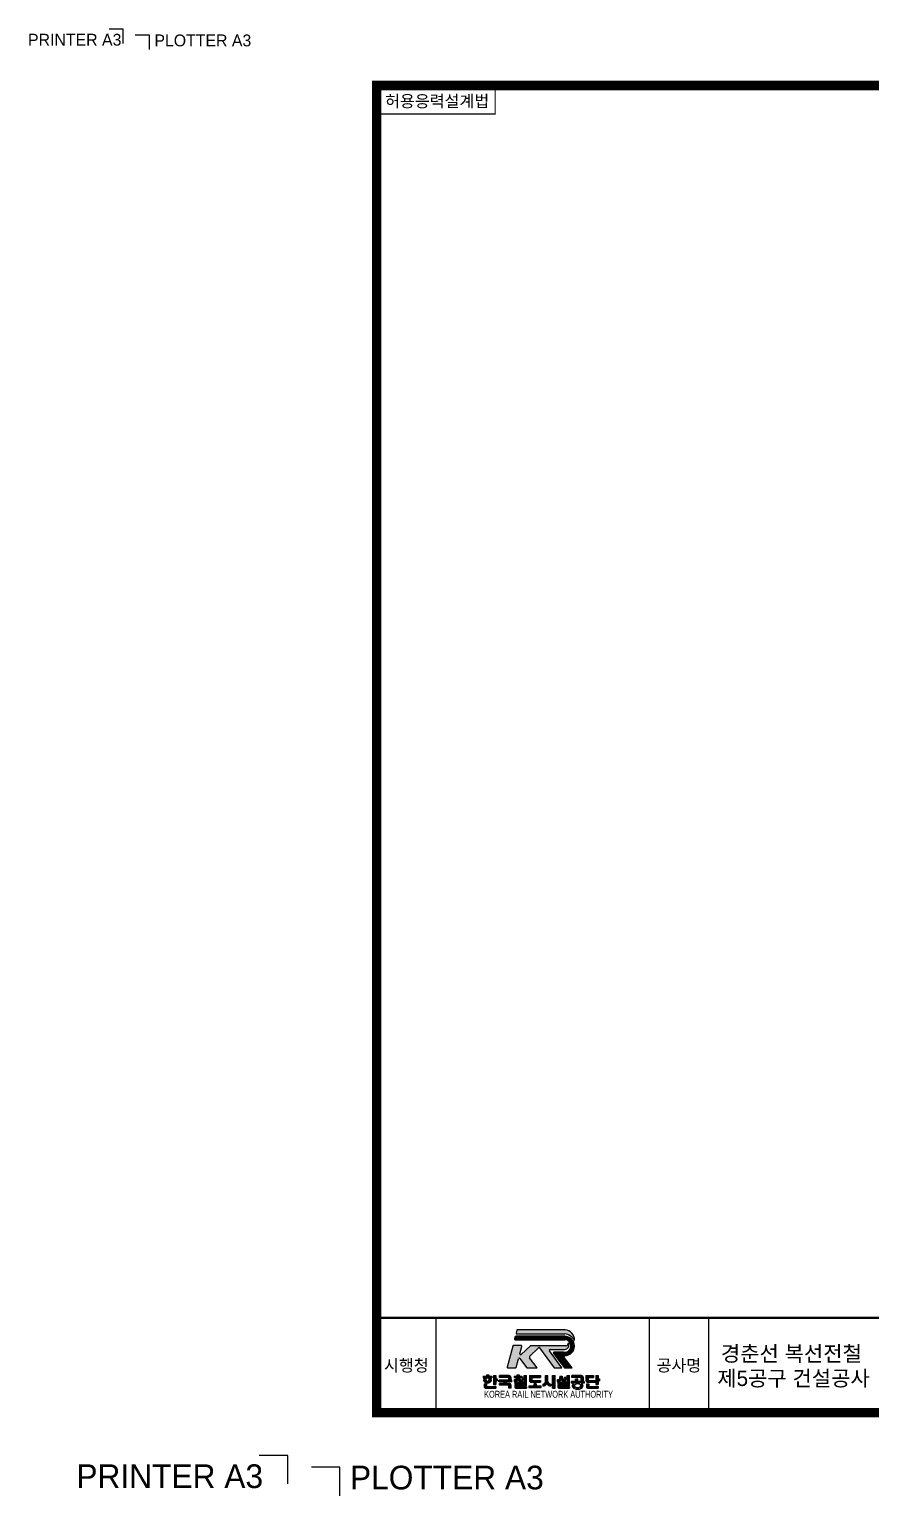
# Model space of a CAD drawing. Extents: x -109 to 1179, y -20 to 602.
# Drawn here: x -109 to 246, y -17 to 602 of the extents above; entities that cross this region are included whole.
import ezdxf
from ezdxf.enums import TextEntityAlignment as Align

# ---------------------------------------------------------------- set-up
doc = ezdxf.new("R2010")
doc.units = 0
doc.header["$LTSCALE"] = 500
doc.header["$MEASUREMENT"] = 0
doc.layers.get('0').update_dxf_attribs({"linetype": 'CONTINUOUS'})
for name, color, linetype in [('BORDER', 2, 'CONTINUOUS'), ('CONCM', 5, 'CONTINUOUS'), ('HATCH1', 253, 'CONTINUOUS'), ('T-LINE3', 2, 'CONTINUOUS'), ('T-TEMP1', 1, 'CONTINUOUS'), ('T-TEMP2', 3, 'CONTINUOUS')]:
    doc.layers.add(name, color=color, linetype=linetype)
doc.styles.add('TIT1', font='Dotum.ttf')
doc.styles.add('TITLE', font='Gngt_01.ttf')

# ---------------------------------------------------------------- blocks, each defined once
blk = doc.blocks.new('TI')
h = blk.add_hatch(color=256)
edge = h.paths.add_edge_path()
edge.add_line((-1312.888930745423, 1491.902255954337), (-1124.343490321189, 1491.902255954337))
edge.add_line((-1124.343490321189, 1491.902255954337), (-1124.343490321189, 1726.356634860043))
edge.add_line((-1124.343490321189, 1726.356634860043), (-1545.02341106534, 1726.356634860043))
edge.add_line((-1545.02341106534, 1726.356634860043), (-1545.02341106534, 1874.776991512743))
edge.add_line((-1545.02341106534, 1874.776991512743), (-1842.175278158858, 1874.776991512743))
edge.add_line((-1842.175278158858, 1874.776991512743), (-1842.175278158858, 1726.356634860043))
edge.add_line((-1842.175278158858, 1726.356634860043), (-2289.614424630068, 1726.356634860043))
edge.add_line((-2289.614424630068, 1726.356634860043), (-2289.614424630068, 1491.902255954337))
edge.add_line((-2289.614424630068, 1491.902255954337), (-2109.158982682973, 1491.902255954337))
edge.add_ellipse((-1711.023956713267, 1224.621152464417), major_axis=(-525.3831702484376, 0), ratio=0.7796861119336692, start_angle=319.2705758315252, end_angle=580.7294241684731)
edge = h.paths.add_edge_path(flags=17)
edge.add_line((-1779.011068571359, 1491.902255954337), (-1638.369538042694, 1491.902255954337))
edge.add_ellipse((-1708.690303307027, 1261.026145605487), major_axis=(0, -242.6999542752629), ratio=0.9397435897435897, start_angle=197.9581357979472, end_angle=522.0418642020528, ccw=False)
edge = h.paths.add_edge_path()
edge.add_arc((-1803.281054716557, 393.5293859654339), 38.89422344154855, 180, 270)
edge.add_line((-1803.281054716557, 354.6351625231327), (-611.8732022549957, 354.6351625231327))
edge.add_line((-611.8732022549957, 354.6351625231327), (-611.8732022549957, 107.7346321168588))
edge.add_line((-611.8732022549957, 107.7346321168588), (-1905.961804602295, 107.7346321168588))
edge.add_arc((-1905.961804602295, 354.6351625231327), 246.9005304069502, 180, 270, ccw=False)
edge.add_line((-2152.8623350095, 354.6351625231327), (-2152.8623350095, 720.5520166616188))
edge.add_line((-2152.8623350095, 720.5520166616188), (-1842.175278158858, 720.5520166616188))
edge.add_line((-1842.175278158858, 720.5520166616188), (-1842.175278158858, 393.5293859654339))
h.paths.add_polyline_path([(-611.8732022549957, 1116.806365084019), (-611.8732022549957, 607.1364611062454), (-922.5602591056377, 607.1364611062454), (-922.5602591056377, 1781.119701465708), (-611.8732022549957, 1781.119701465708), (-611.8732022549957, 1362.929011021857), (-437.3159274496138, 1362.929011021857), (-437.3159274496138, 1116.806365084019)])
h = blk.add_hatch(color=256)
edge = h.paths.add_edge_path()
edge.add_line((1086.71532388404, 1168.302316920948), (-212.0405852757394, 1168.302316920948))
edge.add_line((-212.0405852757394, 1168.302316920948), (-212.0405852757394, 945.0494743661257))
edge.add_line((-212.0405852757394, 945.0494743661257), (445.116213992238, 945.0494743661257))
edge.add_line((445.116213992238, 945.0494743661257), (445.116213992238, 762.713354872656))
edge.add_line((445.116213992238, 762.713354872656), (-143.5867520198226, 762.713354872656))
edge.add_line((-143.5867520198226, 762.713354872656), (-143.5867520198226, 515.8128244654508))
edge.add_line((-143.5867520198226, 515.8128244654508), (1047.82110044267, 515.8128244654508))
edge.add_arc((1047.82110044267, 476.918601024081), 38.89422344154855, 0, 90, ccw=False)
edge.add_line((1086.71532388404, 476.918601024081), (1086.71532388404, 107.7346321168588))
edge.add_line((1086.71532388404, 107.7346321168588), (1397.402380734682, 107.7346321168588))
edge.add_line((1397.402380734682, 107.7346321168588), (1397.402380734682, 515.8128244654508))
edge.add_arc((1150.501850327477, 515.8128244654508), 246.9005304069502, 0, 90)
edge.add_line((1150.501850327477, 762.713354872656), (752.2250022869557, 762.713354872656))
edge.add_line((752.2250022869557, 762.713354872656), (752.2250022869557, 945.0494743661257))
edge.add_line((752.2250022869557, 945.0494743661257), (1496.504862064496, 945.0494743661257))
edge.add_line((1496.504862064496, 945.0494743661257), (1496.504862064496, 1168.302316920948))
edge.add_line((1496.504862064496, 1168.302316920948), (1397.402380734682, 1168.302316920948))
edge.add_line((1397.402380734682, 1168.302316920948), (1397.402380734682, 1534.219171058503))
edge.add_arc((1150.501850327477, 1534.219171058503), 246.9005304069502, 0, 90)
edge.add_line((1150.501850327477, 1781.119701465708), (-143.5867520198226, 1781.119701465708))
edge.add_line((-143.5867520198226, 1781.119701465708), (-143.5867520198226, 1534.219171058503))
edge.add_line((-143.5867520198226, 1534.219171058503), (1047.82110044267, 1534.219171058503))
edge.add_arc((1047.82110044267, 1495.324947617133), 38.89422344154855, 0, 90, ccw=False)
edge.add_line((1086.71532388404, 1495.324947617133), (1086.71532388404, 1168.302316920948))
h = blk.add_hatch(color=256)
edge = h.paths.add_edge_path()
edge.add_line((3116.838210639544, 1472.921874915366), (3116.838210639544, 1781.11970146664))
edge.add_line((3116.838210639544, 1781.119701465708), (3429.236613322049, 1781.119701465708))
edge.add_line((3429.236613322049, 1781.119701465708), (3429.236613322049, 419.8218810112448))
edge.add_line((3429.236613322049, 419.8218810112448), (2237.828760860488, 419.8218810112448))
edge.add_arc((2237.828760860488, 380.927657569875), 38.89422344154855, 90.00000000000001, 180.0000000000057)
edge.add_line((2198.934537418187, 380.927657569875), (2198.934537418187, 340.3220882966416))
edge.add_arc((2237.828760860488, 340.3220882975729), 38.89422344154855, 179.9999999999943, 270)
edge.add_line((2237.828760860488, 301.4278648552718), (3429.236613322049, 301.4278648552718))
edge.add_line((3429.236613322049, 301.4278648552718), (3429.236613322049, 107.7346321159275))
edge.add_line((3429.236613322049, 107.7346321168588), (2135.14801097475, 107.7346321168588))
edge.add_arc((2135.14801097475, 354.6351625231327), 246.9005304069502, 180, 269.9999999999916, ccw=False)
edge.add_line((1888.247480567545, 354.6351625240641), (1888.247480567545, 613.5151137505891))
edge.add_line((1888.247480567545, 613.5151137505891), (3116.838210638613, 613.5151137505891))
edge.add_line((3116.838210638613, 613.5151137505891), (3116.838210638613, 720.5520166616188))
edge.add_line((3116.838210638613, 720.5520166616188), (1888.247480567545, 720.5520166616188))
edge.add_line((1888.247480567545, 720.5520166616188), (1888.247480567545, 914.2452494009631))
edge.add_line((1888.247480567545, 914.2452494009631), (3116.838210638613, 914.2452494009631))
edge.add_line((3116.838210638613, 914.2452494009631), (3116.838210638613, 1256.669992580195))
edge.add_line((3116.838210638613, 1256.669992580195), (2895.763444596902, 1256.669992580195))
edge.add_line((2895.763444596902, 1256.669992580195), (2895.763444596902, 1472.921874915366))
edge.add_line((2895.763444596902, 1472.921874915366), (3116.838210638613, 1472.921874915366))
edge = h.paths.add_edge_path()
edge.add_line((2490.330059442669, 1529.240710457903), (2838.511147690937, 1529.240710457903))
edge.add_arc((2337.475761317648, 1184.606327720103), 38.89422344154855, 32.82289779575836, 147.1771022042416)
edge.add_line((2490.330059442669, 1722.933943197248), (2838.511147690937, 1722.933943197248))
edge.add_arc((2756.308440681547, 1454.762532817316), 459.5084134448727, 212.8228977957581, 284.5171673077878)
edge.add_arc((2793.249880624004, 1544.734756986727), 303.3090630715833, 182.928135462322, 284.9494338569158)
edge.add_line((2871.493449170142, 1251.691531979595), (2871.493449170142, 1009.92503906705))
edge.add_arc((1918.643081953749, 1454.762532817316), 459.5084134448727, 255.4828326922122, 327.177102204242)
edge.add_arc((1881.702952817082, 1544.740335345385), 303.3147907688419, 255.0505987447993, 357.0708647568876)
edge.add_line((1803.458073465154, 1251.691531979595), (1803.458073465154, 1009.92503906705))
edge.add_line((2838.511147690937, 1722.933943197248), (2838.511147690937, 1529.240710457903))
edge.add_line((1831.773068130016, 1722.933943197248), (1831.773068130016, 1529.240710457903))
edge.add_line((2490.330059442669, 1874.776991512743), (2490.330059442669, 1722.933943197248))
edge.add_line((2184.621463192627, 1874.776991512743), (2184.621463192627, 1722.933943197248))
edge.add_line((1831.773068130016, 1529.240710457903), (2184.621463191696, 1529.240710457903))
edge.add_line((1831.773068130016, 1722.933943197248), (2184.621463192627, 1722.933943197248))
edge.add_line((2184.621463192627, 1874.776991512743), (2490.330059442669, 1874.776991512743))
for points in [[(2490.336820054799, 1529.240710457903), (2838.511147690937, 1529.240710457903), (2838.511147690937, 1722.933943197248), (2490.330059442669, 1722.933943197248), (2490.330059442669, 1874.776991512743), (2184.621463192627, 1874.776991512743), (2184.621463192627, 1722.933943197248), (1831.773068130016, 1722.933943197248), (1831.773068130016, 1529.240710457903), (2184.621463192627, 1529.240710457903, -0.477084082115216), (1803.458073465154, 1251.691531979595), (1803.458073465154, 1009.92503906705, 0.3650964642184894), (2337.475761317648, 1265.746214147774, 0.3650964642184399), (2871.493449170142, 1009.92503906705), (2871.493449170142, 1251.691531979595, -0.4770896120381642)], [(6279.10091394186, 1781.119701465708), (5973.385557211936, 1781.119701465708), (5973.385557211936, 1027.262568808277, -0.4271982173765887), (5592.222167352214, 661.5883739237906), (5592.222167353146, 419.8218810121762, 0.3589466901125505), (6126.23985520564, 749.1532861097949, 0.3589466901126135), (6660.257543058135, 419.8218810131075), (6660.257543058135, 661.5883739237906, -0.4271930591030236), (6279.100913942792, 1027.251291053486)]]:
    blk.add_hatch(color=256).paths.add_polyline_path(points)
h = blk.add_hatch(color=256)
h.paths.add_polyline_path([(4725.347715288401, 720.5520166616188), (4418.238926993683, 720.5520166616188), (4418.238926993683, 449.6926446148427), (3741.635016003624, 449.6926446148427), (3741.635016003624, 202.7921142076375), (5393.239320226014, 202.7921142076375), (5393.239320226014, 449.6926446148427), (4725.347715288401, 449.6926446148427)])
edge = h.paths.add_edge_path()
edge.add_line((4152.046861758456, 1557.866858910886), (5278.112418839708, 1557.866858910886))
edge.add_line((5278.112418839708, 1557.866858910886), (5278.112418839708, 1781.119701465708))
edge.add_line((5278.112418839708, 1781.119701465708), (3841.359804907814, 1781.119701465708))
edge.add_line((3841.359804907814, 1781.119701465708), (3841.359804907814, 1153.522512013209))
edge.add_arc((4088.260335315019, 1153.522512013209), 246.9005304069502, 180, 270)
edge.add_line((4088.260335315019, 906.6219816060038), (5278.112418839708, 906.6219816060038))
edge.add_line((5278.112418839708, 906.6219816060038), (5278.112418839708, 1153.522512013209))
edge.add_line((5278.112418839708, 1153.522512013209), (4190.941085200757, 1153.522512013209))
edge.add_arc((4190.941085200757, 1192.416735454579), 38.89422344154855, 180, 270, ccw=False)
edge.add_line((4152.046861758456, 1192.416735454579), (4152.046861758456, 1557.866858910886))
h = blk.add_hatch(color=256)
h.paths.add_polyline_path([(6905.602304527536, 107.7346321168588), (7218.00070720911, 107.7346321168588), (7218.00070720911, 1781.119701465708), (6905.602304527536, 1781.119701465708)])
edge = h.paths.add_edge_path()
edge.add_arc((6126.23985520564, 681.657793220249), 38.89422344154855, 32.82289779575836, 147.1771022042416)
edge.add_line((5973.38555708155, 1781.119701465708), (6279.094153331593, 1781.119701465708))
edge.add_arc((6622.096144467592, 937.841282888432), 519.4231348943521, 206.9118811330807, 274.2132487228176)
edge.add_line((6660.257543058135, 661.5883740513818), (6660.257543058135, 419.8218808361562))
edge.add_arc((5630.383565943688, 937.841282888432), 519.4231348943413, 265.7867512771824, 333.0881188669193)
edge.add_arc((5607.862080216408, 1026.777421854553), 365.5237989548647, 267.5476982471116, 360.0760467017286)
edge.add_line((5592.222167352214, 661.5883740551071), (5592.222167352214, 419.8218808361562))
edge.add_line((6279.094153331593, 1781.119701465708), (6279.094153331593, 1026.292175958049))
edge.add_line((5973.38555708155, 1781.119701465708), (5973.38555708155, 1027.262568777543))
edge.add_arc((6644.618670611642, 1026.771733462927), 365.5180712575901, 180.0751717388621, 272.4521769668722)
h = blk.add_hatch(color=256)
edge = h.paths.add_edge_path()
edge.add_arc((8480.51749833487, 1544.740335345385), 303.3147907688419, 182.9291352660838, 284.9494012265143)
edge.add_line((8558.762377686799, 1251.691531979595), (8558.762377686799, 1009.92503906705))
edge.add_arc((8443.577369198203, 1454.762532817316), 459.5084134448727, 212.822897816381, 284.5171673290853, ccw=False)
edge.add_arc((8024.744689834304, 1184.606327720103), 38.89422344154855, 32.82289781638097, 147.177102183619)
edge.add_arc((7605.912010470405, 1454.762532817316), 459.5084134448727, 255.48283267091472, 327.177102183619, ccw=False)
edge.add_line((7490.72700198181, 1009.92503906705), (7490.72700198181, 1251.691531979595))
edge.add_arc((7568.97188133467, 1544.740335345385), 303.3147907688419, 255.0505987734857, 357.0708647339163)
edge.add_line((7871.890391709283, 1529.240710457903), (7871.890391709283, 1722.933943197248))
edge.add_line((7871.890391709283, 1722.933943197248), (8177.598987959325, 1722.933943197248))
edge.add_line((8177.598987959325, 1722.933943197248), (8177.598987959325, 1529.240710457903))
edge = h.paths.add_edge_path()
edge.add_line((8804.1071391562, 1594.894159627263), (8804.1071391562, 1781.119701465708))
edge.add_line((8804.1071391562, 1781.119701465708), (9116.505541838706, 1781.119701465708))
edge.add_line((9116.505541838706, 1781.119701465708), (9116.505541838706, 419.8218810112448))
edge.add_line((9116.505541838706, 419.8218810112448), (7925.097689377144, 419.8218810112448))
edge.add_arc((7925.097689377144, 380.927657569875), 38.89422344154855, 90, 180)
edge.add_line((7886.203465934843, 380.927657569875), (7886.203465934843, 340.3220882966416))
edge.add_arc((7925.097689377144, 340.3220882966416), 38.89422344154855, 180, 270)
edge.add_line((7925.097689377144, 301.4278648552718), (9116.505541838706, 301.4278648552718))
edge.add_line((9116.505541838706, 301.4278648552718), (9116.505541838706, 107.7346321168588))
edge.add_line((9116.505541838706, 107.7346321168588), (7822.416939491406, 107.7346321168588))
edge.add_arc((7822.416939491406, 354.6351625231327), 246.9005304069502, 180, 270, ccw=False)
edge.add_line((7575.516409084201, 354.6351625231327), (7575.516409084201, 613.5151137505891))
edge.add_line((7575.516409084201, 613.5151137505891), (8804.1071391562, 613.5151137505891))
edge.add_line((8804.1071391562, 613.5151137505891), (8804.1071391562, 720.5520166616188))
edge.add_line((8804.1071391562, 720.5520166616188), (7575.516409084201, 720.5520166616188))
edge.add_line((7575.516409084201, 720.5520166616188), (7575.516409084201, 914.2452494009631))
edge.add_line((7575.516409084201, 914.2452494009631), (8804.107139155269, 914.2452494000318))
edge.add_line((8804.107139155269, 914.2452494000318), (8804.1071391562, 1378.642277293024))
edge.add_line((8804.1071391562, 1378.642277293024), (8474.595278158784, 1378.642277293024))
edge.add_line((8474.595278158784, 1378.642277293024), (8474.595278158784, 1594.894159627263))
edge.add_line((8474.595278158784, 1594.894159627263), (8804.1071391562, 1594.894159627263))
h = blk.add_hatch(color=256)
edge = h.paths.add_edge_path(flags=16)
edge.add_ellipse((10201.80995275173, 462.4499499035301), major_axis=(-397.0322328913275, 0), ratio=0.6873040752351097, start_angle=0, end_angle=360)
edge = h.paths.add_edge_path()
edge.add_line((9744.02498616837, 769.7143150913762), (9361.539149520919, 769.7143150913762))
edge.add_line((9361.539149520919, 769.7143150913762), (9361.539149520919, 992.9671576461988))
edge.add_line((9361.539149520919, 992.9671576461988), (9933.906541686505, 992.9671576461988))
edge.add_line((9933.906541686505, 992.9671576461988), (9933.906541686505, 1314.389020167408))
edge.add_line((9933.906541686505, 1314.389020167408), (10241.01532998122, 1314.389020167408))
edge.add_line((10241.01532998122, 1314.389020167408), (10241.01532998122, 992.9671576461988))
edge.add_line((10241.01532998122, 992.9671576461988), (11070.08459686115, 992.9671576461988))
edge.add_line((11070.08459686115, 992.9671576461988), (11070.08459686115, 769.7143150913762))
edge.add_line((11070.08459686115, 769.7143150913762), (10672.97453219909, 769.7143150913762))
edge.add_ellipse((10208.4997591842, 431.3345711502479), major_axis=(-718.7652491998166, 0), ratio=0.6168831168831169, start_angle=469.9484435888027, end_angle=589.7433874236441, ccw=False)
edge.add_line((10453.72409214079, 14.54407275107224), (9963.275426225737, 14.54407275107224))
edge.add_ellipse((10208.4997591842, 431.3345711502479), major_axis=(-718.7652491998166, 0), ratio=0.6168831168831169, start_angle=310.25661257635994, end_angle=430.0515564111973, ccw=False)
edge = h.paths.add_edge_path()
edge.add_line((10970.98211553134, 1088.024639736977), (10660.2950586807, 1088.024639736977))
edge.add_line((10660.2950586807, 1088.024639736977), (10660.2950586807, 1495.324947617133))
edge.add_arc((10621.4008352384, 1495.324947617133), 38.89422344154855, 0, 90)
edge.add_line((10621.4008352384, 1534.219171058503), (9429.992982776836, 1534.219171058503))
edge.add_line((9429.992982776836, 1534.219171058503), (9429.992982776836, 1781.119701465708))
edge.add_line((9429.992982776836, 1781.119701465708), (10724.08158512414, 1781.119701465708))
edge.add_arc((10724.08158512414, 1534.219171058503), 246.9005304069502, 0, 90, ccw=False)
edge.add_line((10970.98211553134, 1534.219171058503), (10970.98211553134, 1088.024639736977))
h = blk.add_hatch(color=256)
edge = h.paths.add_edge_path()
edge.add_line((12596.76065538824, 906.6219816060038), (12596.76065538824, 607.1364611062454))
edge.add_line((12596.76065538824, 607.1364611062454), (12907.44771223888, 607.1364611062454))
edge.add_line((12907.44771223888, 607.1364611062454), (12907.44771223888, 1116.806365084019))
edge.add_line((12907.44771223888, 1116.806365084019), (13082.00498704519, 1116.806365084019))
edge.add_line((13082.00498704519, 1116.806365084019), (13082.00498704519, 1362.929011021857))
edge.add_line((13082.00498704519, 1362.929011021857), (12907.44771223888, 1362.929011021857))
edge.add_line((12907.44771223888, 1362.929011021857), (12907.44771223888, 1781.119701465708))
edge.add_line((12907.44771223888, 1781.119701465708), (12596.76065538824, 1781.119701465708))
edge.add_line((12596.76065538824, 1781.119701465708), (12596.76065538824, 1153.522512013209))
edge.add_line((12596.76065538824, 1153.522512013209), (11661.27679317258, 1153.522512013209))
edge.add_arc((11661.27679317258, 1192.416735454579), 38.89422344154855, 180, 270, ccw=False)
edge.add_line((11622.38256973028, 1192.416735454579), (11622.38256973028, 1557.866858910886))
edge.add_line((11622.38256973028, 1557.866858910886), (12287.78494436853, 1557.866858910886))
edge.add_line((12287.78494436853, 1557.866858910886), (12287.78494436853, 1781.119701465708))
edge.add_line((12287.78494436853, 1781.119701465708), (11311.69551287964, 1781.119701465708))
edge.add_line((11311.69551287964, 1781.119701465708), (11311.69551287964, 1153.522512013209))
edge.add_arc((11558.59604328685, 1153.522512013209), 246.9005304069502, 180, 270)
edge.add_line((11558.59604328685, 906.6219816060038), (12596.76065538824, 906.6219816060038))
edge = h.paths.add_edge_path()
edge.add_arc((11716.03985977732, 393.5293859654339), 38.89422344154855, 180, 270)
edge.add_line((11716.03985977732, 354.6351625231327), (12907.44771223888, 354.6351625231327))
edge.add_line((12907.44771223888, 354.6351625231327), (12907.44771223888, 107.7346321168588))
edge.add_line((12907.44771223888, 107.7346321168588), (11613.35910989158, 107.7346321168588))
edge.add_arc((11613.35910989158, 354.6351625231327), 246.9005304069502, 180, 270, ccw=False)
edge.add_line((11366.45857948624, 354.6351625231327), (11366.45857948624, 720.5520166616188))
edge.add_line((11366.45857948624, 720.5520166616188), (11677.14563633688, 720.5520166616188))
edge.add_line((11677.14563633688, 720.5520166616188), (11677.14563633688, 393.5293859654339))
for p, q in [((-2289.614424630068, 1726.356634860043), (-2289.614424630068, 1491.902255954337)), ((-2289.614424630068, 1726.356634860043), (-1842.175278158858, 1726.356634860043)), ((-2289.614424630068, 1491.902255954337), (-2109.158982682973, 1491.902255954337)), ((-2152.8623350095, 720.5520166616188), (-1842.175278158858, 720.5520166616188)), ((-2152.8623350095, 720.5520166616188), (-2152.8623350095, 354.6351625231327)), ((-1905.961804602295, 107.7346321168588), (-611.8732022549957, 107.7346321168588)), ((-1842.175278158858, 1874.776991512743), (-1545.02341106534, 1874.776991512743)), ((-1842.175278158858, 1874.776991512743), (-1842.175278158858, 1726.356634860043)), ((-1842.175278158858, 720.5520166616188), (-1842.175278158858, 393.5293859654339)), ((-1803.281054716557, 354.6351625231327), (-611.8732022549957, 354.6351625231327)), ((-1779.011068571359, 1491.902255954337), (-1638.369538042694, 1491.902255954337)), ((-1545.02341106534, 1874.776991512743), (-1545.02341106534, 1726.356634860043)), ((-1545.02341106534, 1726.356634860043), (-1124.343490321189, 1726.356634860043)), ((-1312.888930745423, 1491.902255954337), (-1124.343490321189, 1491.902255954337)), ((-1124.343490321189, 1726.356634860043), (-1124.343490321189, 1491.902255954337)), ((-922.5602591056377, 1781.119701465708), (-922.5602591056377, 607.1364611062454)), ((-922.5602591056377, 1781.119701465708), (-611.8732022549957, 1781.119701465708)), ((-922.5602591056377, 607.1364611062454), (-611.8732022549957, 607.1364611062454)), ((-611.8732022549957, 1781.119701465708), (-611.8732022549957, 1362.929011021857)), ((-611.8732022549957, 1362.929011021857), (-437.3159274496138, 1362.929011021857)), ((-611.8732022549957, 1116.806365084019), (-437.3159274496138, 1116.806365084019)), ((-611.8732022549957, 1116.806365084019), (-611.8732022549957, 607.1364611062454)), ((-611.8732022549957, 354.6351625231327), (-611.8732022549957, 107.7346321168588)), ((-437.3159274496138, 1362.929011021857), (-437.3159274496138, 1116.806365084019)), ((-212.0405852757394, 945.0494743661257), (-212.0405852757394, 1168.302316920948)), ((1086.71532388404, 1168.302316920948), (-212.0405852757394, 1168.302316920948)), ((445.116213992238, 945.0494743661257), (-212.0405852757394, 945.0494743661257)), ((1150.501850327477, 1781.119701465708), (-143.5867520198226, 1781.119701465708)), ((-143.5867520198226, 1534.219171058503), (-143.5867520198226, 1781.119701465708)), ((1047.82110044267, 1534.219171058503), (-143.5867520198226, 1534.219171058503)), ((-143.5867520198226, 515.8128244654508), (-143.5867520198226, 762.713354872656)), ((445.116213992238, 762.713354872656), (-143.5867520198226, 762.713354872656)), ((1047.82110044267, 515.8128244654508), (-143.5867520198226, 515.8128244654508)), ((445.116213992238, 945.0494743661257), (445.116213992238, 762.713354872656)), ((1496.504862064496, 945.0494743661257), (752.2250022869557, 945.0494743661257)), ((752.2250022869557, 945.0494743661257), (752.2250022869557, 762.713354872656)), ((1150.501850327477, 762.713354872656), (752.2250022869557, 762.713354872656)), ((1086.71532388404, 1168.302316920948), (1086.71532388404, 1495.324947617133)), ((1086.71532388404, 107.7346321168588), (1086.71532388404, 476.918601024081)), ((1397.402380734682, 107.7346321168588), (1086.71532388404, 107.7346321168588)), ((1397.402380734682, 1168.302316920948), (1397.402380734682, 1534.219171058503)), ((1496.504862064496, 1168.302316920948), (1397.402380734682, 1168.302316920948)), ((1397.402380734682, 107.7346321168588), (1397.402380734682, 515.8128244654508)), ((1496.504862064496, 945.0494743661257), (1496.504862064496, 1168.302316920948)), ((1803.458073465154, 1251.691531979595), (1803.458073465154, 1009.92503906705)), ((1831.773068130016, 1722.933943197248), (2184.621463192627, 1722.933943197248)), ((1831.773068130016, 1722.933943197248), (1831.773068130016, 1529.240710457903)), ((1831.773068130016, 1529.240710457903), (2184.621463192627, 1529.240710457903)), ((1888.247480567545, 914.2452494009631), (3116.838210638613, 914.2452494000318)), ((1888.247480567545, 914.2452494009631), (1888.247480567545, 720.5520166616188)), ((1888.247480567545, 720.5520166616188), (3116.838210638613, 720.5520166616188)), ((1888.247480567545, 613.5151137505891), (1888.247480567545, 354.6351625231327)), ((1888.247480567545, 613.5151137505891), (3116.838210638613, 613.5151137505891)), ((2135.14801097475, 107.7346321168588), (3429.236613322049, 107.7346321168588)), ((2184.621463192627, 1874.776991512743), (2490.330059442669, 1874.776991512743)), ((2184.621463192627, 1874.776991512743), (2184.621463192627, 1722.933943197248)), ((2198.934537418187, 380.927657569875), (2198.934537418187, 340.3220882966416)), ((2237.828760860488, 419.8218810112448), (3429.236613322049, 419.8218810112448)), ((2237.828760860488, 301.4278648552718), (3429.236613322049, 301.4278648552718)), ((2490.330059442669, 1874.776991512743), (2490.330059442669, 1722.933943197248)), ((2490.330059442669, 1722.933943197248), (2838.511147690937, 1722.933943197248)), ((2490.330059442669, 1529.240710457903), (2838.511147690937, 1529.240710457903)), ((2838.511147690937, 1722.933943197248), (2838.511147690937, 1529.240710457903)), ((2871.493449170142, 1251.691531979595), (2871.493449170142, 1009.92503906705)), ((2895.763444596902, 1472.921874915366), (3116.838210638613, 1472.921874915366)), ((2895.763444596902, 1256.669992580195), (2895.763444596902, 1472.921874915366)), ((2895.763444596902, 1256.669992580195), (3116.838210638613, 1256.669992580195)), ((3116.838210638613, 1781.119701465708), (3429.236613322049, 1781.119701465708)), ((3116.838210638613, 1472.921874915366), (3116.838210638613, 1781.119701465708)), ((3116.838210638613, 914.2452494000318), (3116.838210638613, 1256.669992580195)), ((3116.838210638613, 613.5151137505891), (3116.838210638613, 720.5520166616188)), ((3429.236613322049, 419.8218810112448), (3429.236613322049, 1781.119701465708)), ((3429.236613322049, 301.4278648552718), (3429.236613322049, 107.7346321168588)), ((3741.635016003624, 449.6926446148427), (3741.635016003624, 202.7921142076375)), ((3741.635016003624, 449.6926446148427), (4418.238926993683, 449.6926446148427)), ((3741.635016003624, 202.7921142076375), (5393.239320226014, 202.7921142076375)), ((3841.359804907814, 1781.119701465708), (3841.359804907814, 1153.522512013209)), ((3841.359804907814, 1781.119701465708), (5278.112418839708, 1781.119701465708)), ((4088.260335315019, 906.6219816060038), (5278.112418839708, 906.6219816060038)), ((4152.046861758456, 1557.866858910886), (4152.046861758456, 1192.416735454579)), ((4152.046861758456, 1557.866858910886), (5278.112418839708, 1557.866858910886)), ((4190.941085200757, 1153.522512013209), (5278.112418839708, 1153.522512013209)), ((4418.238926993683, 720.5520166616188), (4418.238926993683, 449.6926446148427)), ((4725.347715288401, 720.5520166616188), (4418.238926993683, 720.5520166616188)), ((4725.347715288401, 720.5520166616188), (4725.347715288401, 449.6926446148427)), ((4725.347715288401, 449.6926446148427), (5393.239320226014, 449.6926446148427)), ((5278.112418839708, 1781.119701465708), (5278.112418839708, 1557.866858910886)), ((5278.112418839708, 1153.522512013209), (5278.112418839708, 906.6219816060038)), ((5393.239320226014, 202.7921142076375), (5393.239320226014, 449.6926446148427)), ((5592.222167352214, 661.5883740551071), (5592.222167353146, 419.8218808361562)), ((5973.385557211936, 1781.119701465708), (6279.10091394186, 1781.119701465708)), ((5973.385557211936, 1027.262568777543), (5973.385557211936, 1781.119701465708)), ((6279.10091394186, 1026.292175957118), (6279.10091394186, 1781.119701465708)), ((6660.257543057203, 661.5883740513818), (6660.257543057203, 419.8218808361562)), ((6905.602304527536, 1781.119701465708), (7218.00070720911, 1781.119701465708)), ((6905.602304527536, 107.7346321168588), (6905.602304527536, 1781.119701465708)), ((6905.602304527536, 107.7346321168588), (7218.00070720911, 107.7346321168588)), ((7218.00070720911, 107.7346321168588), (7218.00070720911, 1781.119701465708)), ((7490.72700198181, 1251.691531979595), (7490.72700198181, 1009.92503906705)), ((7575.516409084201, 914.2452494009631), (8804.107139155269, 914.2452494000318)), ((7575.516409084201, 914.2452494009631), (7575.516409084201, 720.5520166616188)), ((7575.516409084201, 720.5520166616188), (8804.1071391562, 720.5520166616188)), ((7575.516409084201, 613.5151137505891), (7575.516409084201, 354.6351625231327)), ((7575.516409084201, 613.5151137505891), (8804.1071391562, 613.5151137505891)), ((7822.416939491406, 107.7346321168588), (9116.505541838706, 107.7346321168588)), ((7871.890391709283, 1722.933943197248), (7871.890391709283, 1529.240710457903)), ((7871.890391709283, 1722.933943197248), (8177.598987959325, 1722.933943197248)), ((7886.203465934843, 380.927657569875), (7886.203465934843, 340.3220882966416)), ((7925.097689377144, 419.8218810112448), (9116.505541838706, 419.8218810112448)), ((7925.097689377144, 301.4278648552718), (9116.505541838706, 301.4278648552718)), ((8177.598987959325, 1722.933943197248), (8177.598987959325, 1529.240710457903)), ((8474.595278158784, 1594.894159627263), (8804.1071391562, 1594.894159627263)), ((8474.595278158784, 1378.642277293024), (8474.595278158784, 1594.894159627263)), ((8474.595278158784, 1378.642277293024), (8804.1071391562, 1378.642277293024)), ((8558.762377686799, 1251.691531979595), (8558.762377686799, 1009.92503906705)), ((8804.1071391562, 1781.119701465708), (9116.505541838706, 1781.119701465708)), ((8804.1071391562, 1594.894159627263), (8804.1071391562, 1781.119701465708)), ((8804.107139155269, 914.2452494000318), (8804.1071391562, 1378.642277293024)), ((8804.1071391562, 613.5151137505891), (8804.1071391562, 720.5520166616188)), ((9116.505541838706, 419.8218810112448), (9116.505541838706, 1781.119701465708)), ((9116.505541838706, 301.4278648552718), (9116.505541838706, 107.7346321168588)), ((9361.539149520919, 992.9671576461988), (9361.539149520919, 769.7143150913762)), ((9933.906541686505, 992.9671576461988), (9361.539149520919, 992.9671576461988)), ((9744.02498616837, 769.7143150913762), (9361.539149520919, 769.7143150913762)), ((10724.08158512414, 1781.119701465708), (9429.992982776836, 1781.119701465708)), ((9429.992982776836, 1534.219171058503), (9429.992982776836, 1781.119701465708)), ((10621.4008352384, 1534.219171058503), (9429.992982776836, 1534.219171058503)), ((9933.906541686505, 992.9671576461988), (9933.906541686505, 1314.389020167408)), ((10241.01532998122, 1314.389020167408), (9933.906541686505, 1314.389020167408)), ((9963.275426225737, 14.54407275107224), (10453.72409214079, 14.54407275107224)), ((10241.01532998122, 992.9671576461988), (10241.01532998122, 1314.389020167408)), ((11070.08459686115, 992.9671576461988), (10241.01532998122, 992.9671576461988)), ((10660.2950586807, 1088.024639736977), (10660.2950586807, 1495.324947617133)), ((10970.98211553134, 1088.024639736977), (10660.2950586807, 1088.024639736977)), ((11070.08459686115, 769.7143150913762), (10672.97453219909, 769.7143150913762)), ((10970.98211553134, 1088.024639736977), (10970.98211553134, 1534.219171058503)), ((11070.08459686115, 992.9671576461988), (11070.08459686115, 769.7143150913762)), ((11311.69551287964, 1781.119701465708), (11311.69551287964, 1153.522512013209)), ((11311.69551287964, 1781.119701465708), (12287.78494436853, 1781.119701465708)), ((11366.45857948624, 720.5520166616188), (11677.14563633688, 720.5520166616188)), ((11366.45857948624, 720.5520166616188), (11366.45857948624, 354.6351625231327)), ((11558.59604328685, 906.6219816060038), (12596.76065538824, 906.6219816060038)), ((11613.35910989158, 107.7346321168588), (12907.44771223888, 107.7346321168588)), ((11622.38256973028, 1557.866858910886), (11622.38256973028, 1192.416735454579)), ((11622.38256973028, 1557.866858910886), (12287.78494436853, 1557.866858910886)), ((11661.27679317258, 1153.522512013209), (12596.76065538824, 1153.522512013209)), ((11677.14563633688, 720.5520166616188), (11677.14563633688, 393.5293859654339)), ((11716.03985977732, 354.6351625231327), (12907.44771223888, 354.6351625231327)), ((12287.78494436853, 1781.119701465708), (12287.78494436853, 1557.866858910886)), ((12596.76065538824, 1781.119701465708), (12596.76065538824, 1153.522512013209)), ((12596.76065538824, 1781.119701465708), (12907.44771223888, 1781.119701465708)), ((12596.76065538824, 906.6219816060038), (12596.76065538824, 607.1364611062454)), ((12596.76065538824, 607.1364611062454), (12907.44771223888, 607.1364611062454)), ((12907.44771223888, 1781.119701465708), (12907.44771223888, 1362.929011021857)), ((12907.44771223888, 1362.929011021857), (13082.00498704519, 1362.929011021857)), ((12907.44771223888, 1116.806365084019), (13082.00498704519, 1116.806365084019)), ((12907.44771223888, 1116.806365084019), (12907.44771223888, 607.1364611062454)), ((12907.44771223888, 354.6351625231327), (12907.44771223888, 107.7346321168588)), ((13082.00498704519, 1362.929011021857), (13082.00498704519, 1116.806365084019))]:
    blk.add_line(p, q)
for centre, radius, start, end in [((-1905.961804602295, 354.6351625231327), 246.9005304069502, 180, 270), ((-1803.281054716557, 393.5293859654339), 38.89422344154855, 180, 270), ((1047.82110044267, 1495.324947617133), 38.89422344154855, 0, 90), ((1047.82110044267, 476.918601024081), 38.89422344154855, 0, 90), ((1150.501850327477, 1534.219171058503), 246.9005304069502, 0, 90), ((1150.501850327477, 515.8128244654508), 246.9005304069502, 0, 90), ((1881.702952817082, 1544.740335345385), 303.3147907688419, 255.0505987747761, 357.0708647333855), ((1918.643081953749, 1454.762532817316), 459.5084134448727, 255.4828326711238, 335.7106695815378), ((2135.14801097475, 354.6351625231327), 246.9005304069502, 180, 270), ((2237.828760860488, 380.927657569875), 38.89422344154855, 90, 180), ((2237.828760860488, 340.3220882966416), 38.89422344154855, 180, 270), ((2756.308440681547, 1454.762532817316), 459.5084134448727, 204.2893304184622, 284.5171673288763), ((2793.249880623072, 1544.734756986727), 303.3090630715833, 182.9281354727981, 284.9494338664455), ((4088.260335315019, 1153.522512013209), 246.9005304069502, 180, 270), ((4190.941085200757, 1192.416735454579), 38.89422344154855, 180, 270), ((5607.862080216408, 1026.777421854553), 365.5237989548647, 267.5476982633091, 0.07604670823273664), ((5659.410636208951, 908.5004563975381), 493.275825870116, 262.1714799133744, 341.1532088684927), ((6593.069074202329, 908.5004563975381), 493.2758258700118, 198.8467911315073, 277.8285200866256), ((6644.618670611642, 1026.771733462927), 365.5180712575901, 180.0751717495405, 272.4521769714697), ((7568.97188133467, 1544.740335345385), 303.3147907688419, 255.0505987747761, 357.0708647333855), ((7605.912010470405, 1454.762532817316), 459.5084134448727, 255.4828326711238, 327.1771021773131), ((7822.416939491406, 354.6351625231327), 246.9005304069502, 180, 270), ((7925.097689377144, 380.927657569875), 38.89422344154855, 90, 180), ((7925.097689377144, 340.3220882966416), 38.89422344154855, 180, 270), ((8024.744689834304, 1184.606327720103), 38.89422344154855, 32.82289782268685, 147.1771021773131), ((8443.577369198203, 1454.762532817316), 459.5084134448727, 212.8228978226869, 284.5171673288763), ((8480.51749833487, 1544.740335345385), 303.3147907688419, 182.9291352666145, 284.9494012252239), ((10621.4008352384, 1495.324947617133), 38.89422344154855, 0, 90), ((10724.08158512414, 1534.219171058503), 246.9005304069502, 0, 90), ((11558.59604328685, 1153.522512013209), 246.9005304069502, 180, 270), ((11613.35910989158, 354.6351625231327), 246.9005304069502, 180, 270), ((11661.27679317258, 1192.416735454579), 38.89422344154855, 180, 270), ((11716.03985977732, 393.5293859654339), 38.89422344154855, 180, 270)]:
    blk.add_arc(centre, radius, start, end)
for centre, major_axis, ratio, start_param, end_param in [((-1711.023956713267, 1224.621152464417), (-525.3831702484376, 0), 0.7796861119336692, 5.572322752998347, 10.13564051495059), ((-1708.690303307027, 1261.026145605487), (0, -242.6999542752629), 0.9397435897435897, 3.455021250784231, 9.111349363574941), ((10208.4997591842, 431.3345711502479), (-718.7652491998166, 0), 0.6168831168831169, 5.414999415541928, 7.505815612701522), ((10208.4997591842, 431.3345711502479), (-718.7652491998166, 0), 0.6168831168831169, 8.202147655247444, 10.29296385240711)]:
    blk.add_ellipse(centre, major_axis=major_axis, ratio=ratio, start_param=start_param, end_param=end_param)
blk.add_ellipse((10201.80995275173, 462.4499499035301), major_axis=(-397.0322328913275, 0), ratio=0.6873040752351097)
blk = doc.blocks.new('T1')
at = {"layer": 'BORDER'}
h = blk.add_hatch(dxfattribs=at)
h.set_pattern_fill('ANSI31', color=8, scale=0.07920000000000002, style=0)
h.set_pattern_definition([(45, (-46.36340373255482, -11.25973060393358), (-0.1778090711971692, 0.1778090711971693), [])])
edge = h.paths.add_edge_path()
edge.add_arc((21.89090554072317, 33.27110852096203), 0.297, 165.0582580592015, 270)
edge.add_line((21.89090554072317, 32.97410852096204), (44.59786353478148, 32.97410852096204))
edge.add_line((44.59786353478148, 32.97410852096204), (45.09708205295389, 32.97410852096204))
edge.add_arc((45.09708205295389, 30.06340724871206), 2.910701272249979, -90, 90, ccw=False)
edge.add_line((45.09708205295389, 27.15270597646209), (44.58173694606799, 27.15270597646208))
edge.add_line((44.58173694606799, 27.15270597646208), (40.23364509117231, 27.15270597646208))
edge.add_arc((40.23364509117231, 26.75670597646208), 0.3960000000000001, 90, 217.1752099433538)
edge.add_line((39.91811568322251, 26.51742122408775), (45.00630673424385, 19.80795104709773))
edge.add_line((45.00630673424385, 19.80795104709773), (48.54522408001851, 19.80795104709775))
edge.add_line((48.54522408001851, 19.80795104709775), (44.89375055307298, 24.7259511108854))
edge.add_arc((45.19775435842085, 25.0589232568667), 0.4508755523039384, 102.90186244423592, 227.6038986376146, ccw=False)
edge.add_arc((45.09708205295389, 30.06340724871206), 4.56499127224998, 270, 450)
edge.add_line((45.09708205295389, 34.62839852096204), (22.17385420286239, 34.62839852096204))
edge.add_arc((22.17385420286239, 34.33139852096205), 0.297, 90.00000000000001, 165.0582580592018)
edge.add_line((21.88689622049495, 34.40797603956642), (21.60394755835573, 33.34768603956641))
h = blk.add_hatch(color=2, dxfattribs=at)
edge = h.paths.add_edge_path()
edge.add_arc((22.63135719044523, 36.04579377215977), 0.297, 165.0582580592013, 270)
edge.add_line((22.63135719044523, 35.74879377215976), (45.11519455872067, 35.74879377215976))
edge.add_arc((44.21152491678146, 29.37736695531903), 6.435192188592353, 30.378760599703128, 81.92749014390603, ccw=False)
edge.add_arc((44.60817067738783, 32.59392928617301), 5.155140851354371, 0.4201736020960122, 82.7096781839553)
edge.add_line((45.26234289414307, 37.70739542061918), (22.99551436516587, 37.70739542061914))
edge.add_arc((22.99551436516587, 37.41039542061913), 0.297, 90.00000000000001, 165.0582580592015)
edge.add_line((22.70855638279843, 37.48697293922352), (22.34439920807777, 36.12237129076414))
h = blk.add_hatch(color=2, dxfattribs=at)
edge = h.paths.add_edge_path()
edge.add_arc((38.26550255969654, 28.06244124367288), 0.3960000000000001, 90, 215.9801727160816)
edge.add_line((37.94505130116322, 27.82978916243481), (43.76901760864411, 19.80795104709775))
edge.add_line((43.76901760864411, 19.80795104709775), (40.22971542398969, 19.80795104709775))
edge.add_line((40.22971542398969, 19.80795104709775), (33.33837368386712, 29.20839008501979))
edge.add_arc((33.09884329062884, 29.03279341445027), 0.297, 36.24466684517556, 133.8101751411668)
edge.add_line((32.89323870260468, 29.24711969231517), (28.66199484886111, 25.1880600284924))
edge.add_arc((29.27836386965369, 24.80320427547372), 0.7266530949664818, 148.0196829941332, 197.5113816108402)
edge.add_line((28.58538591537024, 24.58455781357354), (32.22474783842135, 19.80795104709775))
edge.add_line((32.22474783842135, 19.80795104709775), (27.42560225970269, 19.80795104709775))
edge.add_arc((27.42560225970269, 20.10495104709774), 0.297, 215.5572691200832, 270, ccw=False)
edge.add_line((27.18398246003484, 19.93224067564174), (24.11791721057669, 24.22163027684112))
edge.add_arc((23.79575747768625, 23.99134978156646), 0.3960000000000001, 35.55726912008321, 164.7942698665058)
edge.add_line((23.41362133148448, 24.09521491414743), (22.30788908367546, 20.02705219766199))
edge.add_arc((22.02128697402414, 20.10495104709774), 0.297, 270, 344.79426986650566, ccw=False)
edge.add_line((22.02128697402414, 19.80795104709775), (18.37738882101038, 19.80795104709775))
edge.add_arc((18.37738882101038, 20.10495104709774), 0.297, 165.0582580592016, 270, ccw=False)
edge.add_line((18.09043083864294, 20.18152856570213), (20.71949972828698, 30.03340569396025))
edge.add_arc((21.00645771065442, 29.95682817535588), 0.297, 90, 165.0582580592017, ccw=False)
edge.add_line((21.00645771065442, 30.25382817535586), (24.64339893807728, 30.25382817535586))
edge.add_arc((24.64339893807728, 29.95682817535588), 0.297, -14.21658195556779, 90, ccw=False)
edge.add_line((24.93130310961881, 29.8838885564304), (24.06390854724287, 26.46014551308296))
edge.add_arc((24.44778077596489, 26.36289268784902), 0.3960000000000001, 165.7834180444321, 312.4585882666045)
edge.add_line((24.7151034067508, 26.07073757310738), (29.10839613078818, 30.0906109538654))
edge.add_line((29.10839613078818, 30.0906109538654), (45.60519877604945, 30.0906109538654))
edge.add_arc((45.28320641254545, 31.69267762516073), 1.634104250477957, 281.3642220490002, 356.2061453234025)
edge.add_arc((44.88190671709538, 30.67376582686476), 2.226620660776375, -84.22619486730662, 24.144862117504772, ccw=False)
edge.add_line((45.10590796285518, 28.45844124367288), (38.26550255969654, 28.45844124367288))
at = {"layer": 'BORDER', "color": 2}
for p, q in [((21.88689622049495, 34.40797603956642), (21.60394755835573, 33.34768603956641)), ((45.09708205295389, 34.62839852096204), (22.17385420286239, 34.62839852096204)), ((22.70855638279843, 37.48697293922352), (22.34439920807777, 36.12237129076414)), ((22.63135719044523, 35.74879377215976), (45.11519455872067, 35.74879377215976)), ((45.26234289414307, 37.70739542061918), (22.99551436516587, 37.70739542061914)), ((20.71949972828698, 30.03340569396025), (18.09043083864294, 20.18152856570213)), ((24.64339893807728, 30.25382817535586), (21.00645771065442, 30.25382817535586)), ((21.89090554072317, 32.97410852096204), (44.59786353478148, 32.97410852096204)), ((24.06390854724287, 26.46014551308296), (24.93130310961881, 29.8838885564304)), ((29.10839613078818, 30.0906109538654), (24.7151034067508, 26.07073757310738)), ((28.66199484886111, 25.1880600284924), (32.89323870260468, 29.24711969231517)), ((45.60519877604945, 30.0906109538654), (29.10839613078818, 30.0906109538654)), ((33.33837368386712, 29.20839008501979), (40.22971542398969, 19.80795104709775)), ((43.76901760864411, 19.80795104709775), (37.94505130116322, 27.82978916243481)), ((38.26550255969654, 28.45844124367288), (45.10590796285518, 28.45844124367288)), ((44.59786353478148, 32.97410852096204), (45.09708205295389, 32.97410852096204)), ((22.30788908367546, 20.02705219766199), (23.41362133148448, 24.09521491414743)), ((24.11791721057669, 24.22163027684112), (27.18398246003484, 19.93224067564174)), ((32.22474783842135, 19.80795104709775), (28.58538591537024, 24.58455781357354)), ((39.91811568322251, 26.51742122408775), (45.00630673424385, 19.80795104709773)), ((44.58173694606799, 27.15270597646208), (40.23364509117231, 27.15270597646208)), ((44.58173694606799, 27.15270597646208), (45.09708205295389, 27.15270597646209)), ((48.54522408001851, 19.80795104709775), (44.89375055307298, 24.7259511108854)), ((18.37738882101038, 19.80795104709775), (22.02128697402414, 19.80795104709775)), ((27.42560225970269, 19.80795104709775), (32.22474783842135, 19.80795104709775)), ((40.22971542398969, 19.80795104709775), (43.76901760864411, 19.80795104709775)), ((45.00630673424385, 19.80795104709773), (48.54522408001851, 19.80795104709775))]:
    blk.add_line(p, q, dxfattribs=at)
for centre, radius, start, end in [((22.17385420286239, 34.33139852096205), 0.297, 90, 165.0582580592018), ((22.63135719044523, 36.04579377215977), 0.297, 165.0582580592013, 270), ((22.99551436516587, 37.41039542061913), 0.297, 90, 165.0582580592015), ((45.09708205295389, 30.06340724871206), 4.56499127224998, 270, 90), ((44.21152491678146, 29.37736695531903), 6.435192188592353, 30.3787605997031, 81.92749014390624), ((44.60817067738783, 32.59392928617301), 5.155140851354371, 0.420173602096034, 82.7096781839553), ((21.00645771065442, 29.95682817535588), 0.297, 90, 165.0582580592017), ((21.89090554072317, 33.27110852096203), 0.297, 165.0582580592015, 270), ((24.64339893807728, 29.95682817535588), 0.297, 345.783418044432, 90), ((33.09884329062884, 29.03279341445027), 0.297, 36.24466684517554, 133.8101751411667), ((38.26550255969654, 28.06244124367288), 0.3960000000000001, 90, 215.9801727160818), ((45.09708205295389, 30.06340724871206), 2.910701272249979, 270, 90), ((44.88190671709538, 30.67376582686476), 2.226620660776375, 275.7738051326932, 24.14486211750469), ((45.28320641254545, 31.69267762516073), 1.634104250477957, 281.3642220490002, 356.2061453234024), ((23.79575747768625, 23.99134978156646), 0.3960000000000001, 35.55726912008328, 164.7942698665057), ((24.44778077596489, 26.36289268784902), 0.3960000000000001, 165.783418044432, 312.4585882666046), ((29.27836386965369, 24.80320427547372), 0.7266530949664818, 148.0196829941333, 197.5113816108402), ((40.23364509117231, 26.75670597646208), 0.3960000000000001, 90, 217.1752099433538), ((45.19775435842085, 25.0589232568667), 0.4508755523039384, 102.9018624442358, 227.6038986376147), ((18.37738882101038, 20.10495104709774), 0.297, 165.0582580592016, 270), ((22.02128697402414, 20.10495104709774), 0.297, 270, 344.7942698665055), ((27.42560225970269, 20.10495104709774), 0.297, 215.5572691200832, 270)]:
    blk.add_arc(centre, radius, start, end, dxfattribs=at)
at = {"layer": 'BORDER', "xscale": 0.003543749999998624, "yscale": 0.003543750000000401, "zscale": 0.003543750000000001}
blk.add_blockref('TI', (14.98450638867962, 9.842486445192371), dxfattribs=at)
at = {"layer": 'BORDER', "style": 'TIT1', "width": 0.7}
blk.add_text('KOREA RAIL NETWORK AUTHORITY', height=3.24, dxfattribs=at).set_placement((7.323708007767166, 5.804184620745801))

msp = doc.modelspace()

# ---------------------------------------------------------------- linework, layer by layer
at = {"layer": 'HATCH1', "color": 1, "linetype": 'BYBLOCK'}
for p, q in [((1148.5, 578), (37.5, 578)), ((37.5, 578), (37.5, 18)), ((37.5, 18), (1148.5, 18))]:
    msp.add_line(p, q, dxfattribs=at)
at = {"layer": 'T-LINE3'}
for p, q in [((62.5, 58), (62.5, 18)), ((152.5, 58), (152.5, 18)), ((177.5, 58), (177.5, 18))]:
    msp.add_line(p, q, dxfattribs=at)
for points, const_width in [([(37.5, 566), (87.5, 566), (87.5, 578)], 0.5), ([(37.5, 58), (1148.5, 57.99999999988358)], 1)]:
    msp.add_lwpolyline(points, dxfattribs=dict(at, const_width=const_width))
at = {"layer": 'T-TEMP1'}
for points in [[(-58.37278963078279, 593.2008789336542), (-58.37278963078279, 599.2008789336542), (-64.37278963078279, 599.2008789336542)], [(22, -17), (22, -5), (10, -5)]]:
    msp.add_lwpolyline(points, dxfattribs=at)
at = {"layer": 'T-TEMP1', "const_width": 4}
msp.add_lwpolyline([(37.5, 18), (37.5, 578), (1148.5, 578), (1148.5, 18)], close=True, dxfattribs=at)
at = {"layer": 'T-TEMP2'}
for points in [[(-69.37278963078279, 595.7008789336542), (-69.37278963078279, 601.7008789336542), (-75.37278963078279, 601.7008789336542)], [(0, -12), (0, 0), (-12, 0)]]:
    msp.add_lwpolyline(points, dxfattribs=at)

# ---------------------------------------------------------------- block references
at = {"layer": 'BORDER', "xscale": 0.9, "yscale": 0.9, "zscale": 0.9}
msp.add_blockref('T1', (76.24247220368125, 19.10142258286942), dxfattribs=at)

# ---------------------------------------------------------------- texts
at = {"layer": 'CONCM', "style": 'TITLE'}
msp.add_text('허용응력설계법', height=5, dxfattribs=at).set_placement((63.0253901660908, 571.445972178597), align=Align.MIDDLE)
at = {"layer": 'T-LINE3', "style": 'TITLE'}
for s, p in [('경춘선 복선전철', (182.6852443980752, 39.69700305664446)), ('제5공구 건설공사', (181.1868174864212, 29.27560406248085))]:
    msp.add_text(s, height=6.5, dxfattribs=at).set_placement(p)
for s, p in [('시행청', (50, 38)), ('공사명', (165, 38))]:
    msp.add_text(s, height=5, dxfattribs=at).set_placement(p, align=Align.MIDDLE)
at = {"layer": 'T-TEMP1', "style": 'TITLE'}
for height, p in [(5, (-56.24914021778386, 594.5192424060078)), (10, (26.24729882588144, -14.36327305529267))]:
    msp.add_text('PLOTTER A3', height=height, dxfattribs=at).set_placement(p)
at = {"layer": 'T-TEMP2', "style": 'TITLE'}
for height, p in [(5, (-109.5513939568773, 594.8073434430407)), (10, (-89.16471711138729, -13.78707098122686))]:
    msp.add_text('PRINTER A3', height=height, dxfattribs=at).set_placement(p)

doc.saveas('drawing.dxf')
